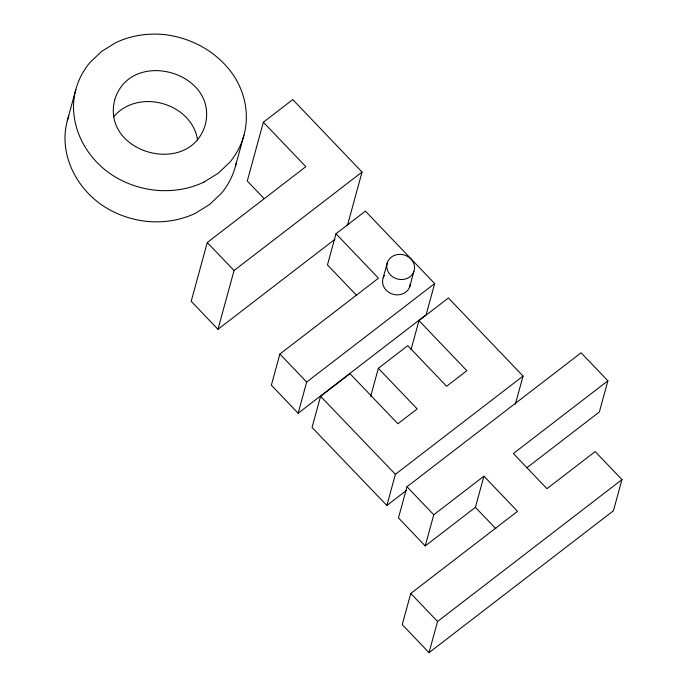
<?xml version="1.0" encoding="UTF-8"?>
<svg xmlns="http://www.w3.org/2000/svg" width="687" height="687" viewBox="0 0 687 687"><rect width="100%" height="100%" fill="white"/><g stroke="black" fill="none" stroke-linecap="round" stroke-linejoin="round"><path stroke-width="1.03" d="M67.335 120.611L75.862 89.456M347.373 225.68L362.04 172.068L292.782 99.581L263.361 122.217L305.835 166.675L207.268 242.52L191.184 301.284L217.968 329.313L334.947 239.308M235.401 166.46L243.928 135.296M263.361 122.217L247.286 180.99L264.126 198.62M217.968 329.313L234.044 270.541L362.04 172.068M335.986 233.743L378.46 278.201L279.892 354.037L271.365 385.201L298.141 413.231L426.146 314.749L434.665 283.585L365.415 211.107L335.986 233.743L327.459 264.907L356.759 295.565M298.141 413.231L306.668 382.066L434.665 283.585M515.353 404.239L523.047 376.09L448.405 297.969L418.976 320.606L466.842 370.705L446.602 386.283L407.769 345.638L378.348 368.275L417.181 408.92L397.867 423.776L350.001 373.676L320.58 396.313L312.053 427.477L386.867 505.469L406.318 490.509M383.209 277.746L387.399 262.417M370.645 396.425L378.348 368.275M409.701 286.805L413.9 271.468A14.006 12.478 15.3 0 0 397.687 254.499A14.006 12.478 15.3 0 0 390.362 274.852A14.006 12.478 15.3 0 0 413.9 271.468M411.006 349.76L418.976 320.606M386.867 505.469L395.394 474.305L523.047 376.09M406.987 486.757L398.46 517.912L425.236 545.942L475.413 507.332L483.94 476.177L517.526 511.326L410.774 593.465L402.247 624.62L429.032 652.65L613.431 510.776L621.958 479.612L595.182 451.582L546.955 488.689L513.369 453.532L607.883 380.821L581.099 352.792L406.987 486.757L433.763 514.778L425.236 545.942M429.032 652.65L437.55 621.486L621.958 479.612M607.883 380.821L599.356 411.977L526.783 467.813M113.741 116.73C137.95 87.884 191.776 102.732 197.573 139.985M433.763 514.778L483.94 476.177M204.125 181.995L218.123 173.322L229.819 162.235A88.005 78.412 15.3 0 0 246.272 120.714A87.996 78.404 15.3 0 0 234.31 76.472C218.681 52.693 192.059 37.622 163.953 34.556A87.18 77.674 15.3 0 0 115.639 42.731L101.642 51.413L89.954 62.491A87.18 77.674 15.3 0 0 73.569 104.098C72.539 131.346 87.215 157.125 109.001 172.884A87.996 78.404 15.3 0 0 155.889 190.256A88.005 78.412 15.3 0 0 204.133 182.003M320.58 396.313L395.394 474.305M475.413 507.332L495.859 528.732M207.268 242.52L234.044 270.541M279.892 354.037L306.668 382.066M410.774 593.465L437.55 621.486M68.812 115.811A87.18 77.674 15.3 0 0 65.042 135.253C64.011 162.501 78.687 188.29 100.474 204.048A87.996 78.404 15.3 0 0 147.37 221.42A88.005 78.412 15.3 0 0 195.606 213.168L209.595 204.477L221.291 193.399A88.005 78.412 15.3 0 0 236.38 162.364M410.345 283.611A14.006 12.478 15.3 0 1 392.663 294.173A14.006 12.478 15.3 0 1 384.282 275.539M114.66 100.062C101.264 153.347 189.689 177.564 205.267 124.828C218.664 71.542 130.238 47.326 114.66 100.062"/></g></svg>
